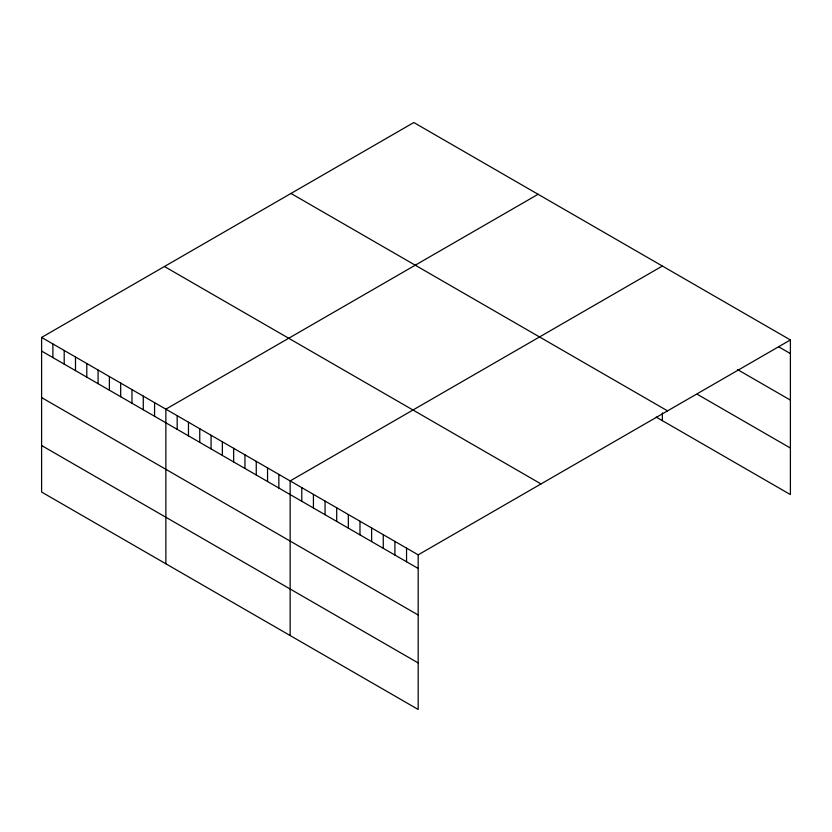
<?xml version="1.0" encoding="UTF-8"?>
<svg xmlns="http://www.w3.org/2000/svg" width="832" height="832" viewBox="0 0 832 832"><rect width="100%" height="100%" fill="white"/><g stroke="black" fill="none" stroke-linecap="round" stroke-linejoin="round"><path stroke-width="1.25" d="M41.6 337.428L418.184 554.85L418.184 709.467L41.6 492.045L41.6 337.428L413.816 122.533L790.4 339.955L790.4 494.572L656.198 417.092M538.086 194.282L165.87 409.178L165.87 563.794M662.366 266.032L290.15 480.927L290.15 635.544M418.184 554.85L790.4 339.955M778.762 346.861L790.4 353.579M737.495 369.564L790.4 400.109M697.278 394.285L790.4 448.042M290.982 193.45L667.566 410.873M164.434 266.51L541.018 483.933M41.6 351.062L418.184 568.474M41.6 397.582L418.184 615.004M41.6 445.515L418.184 662.938M662.366 412.89L662.366 420.649M406.546 548.132L406.546 561.756M394.909 541.414L394.909 555.038M383.271 534.685L383.271 548.319M371.623 527.966L371.623 541.601M359.986 521.248L359.986 534.882M348.348 514.53L348.348 528.154M336.71 507.811L336.71 521.435M325.062 501.093L325.062 514.717M313.425 494.364L313.425 507.998M301.787 487.646L301.787 501.28M278.845 474.406L278.845 488.03M267.55 467.886L267.55 481.51M256.256 461.354L256.256 474.989M244.962 454.834L244.962 468.468M233.657 448.313L233.657 461.947M222.362 441.792L222.362 455.416M211.068 435.271L211.068 448.895M199.763 428.75L199.763 442.374M188.469 422.219L188.469 435.854M177.174 415.698L177.174 429.333M154.575 402.657L154.575 416.281M143.281 396.136L143.281 409.76M131.976 389.615L131.976 403.239M120.682 383.084L120.682 396.718M109.387 376.563L109.387 390.198M98.093 370.042L98.093 383.677M86.788 363.522L86.788 377.146M75.494 357.001L75.494 370.625M64.199 350.48L64.199 364.104M52.894 343.949L52.894 357.583"/></g></svg>
